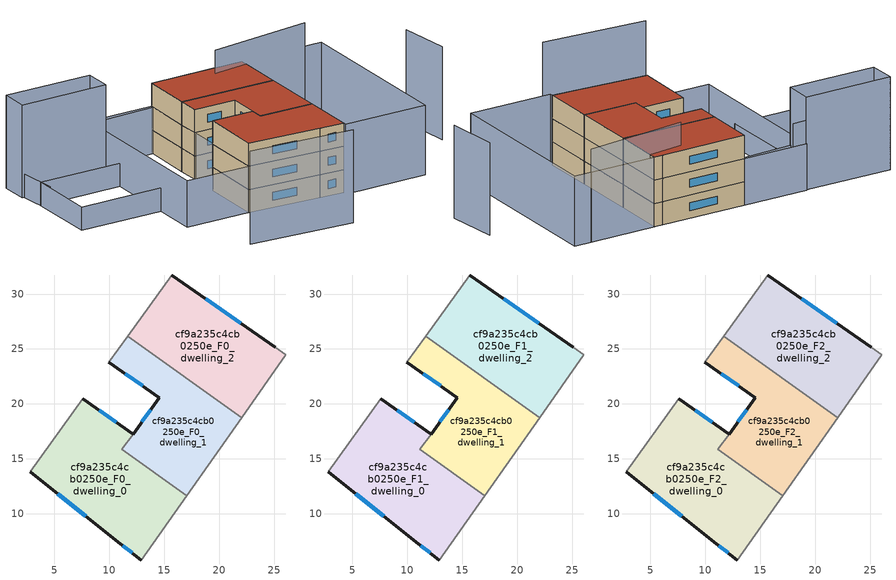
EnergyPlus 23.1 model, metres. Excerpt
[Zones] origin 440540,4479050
cf9a235c4cb0250e_F0_dwelling_0
 floor ground (EU_floor_Construction): 12.16,17.26 11.16,15.85 17.04,11.63 12.93,5.79 10.37,7.75 2.79,13.82 7.58,20.48 z0
 wall outside (EU_wall_Construction): 2.79,13.82 10.37,7.75 12.93,5.79 / 12.16,17.25 7.58,20.48 z0:3
 wall adiabatic (EU_wall_Construction): 7.58,20.48 2.79,13.82 / 12.93,5.79 17.04,11.63 z0:3
 wall to cf9a235c4cb0250e_F0_dwelling_1 (EU_wall_Construction): 17.04,11.63 11.16,15.85 12.16,17.25 z0:3
 window (EU_Window_Construction): 11.22,7.1 12.08,6.44 / 5.3,11.81 7.86,9.77 / 10.64,18.32 9.1,19.41 z0.99:2.01
cf9a235c4cb0250e_F0_dwelling_1
 floor ground (EU_floor_Construction): 22.04,18.74 17.04,11.63 11.16,15.85 14.55,20.58 9.95,23.81 11.66,26.18 z0
 wall outside (EU_wall_Construction): 9.95,23.81 14.55,20.58 12.16,17.26 z0:3
 wall adiabatic (EU_wall_Construction): 11.66,26.18 9.95,23.81 / 17.04,11.63 22.04,18.74 z0:3
 wall to cf9a235c4cb0250e_F0_dwelling_2 (EU_wall_Construction): 22.04,18.74 11.66,26.18 z0:3
 window (EU_Window_Construction): 11.47,22.74 13.02,21.65 / 13.76,19.48 12.95,18.36 z0.99:2.01
cf9a235c4cb0250e_F0_dwelling_2
 floor ground (EU_floor_Construction): 25.1,25.17 26.08,24.46 22.04,18.74 11.66,26.18 15.67,31.74 z0
 wall outside (EU_wall_Construction): 25.1,25.17 15.67,31.74 z0:3
 wall adiabatic (EU_wall_Construction): 22.04,18.74 26.08,24.46 25.1,25.17 / 15.67,31.74 11.66,26.18 z0:3
 window (EU_Window_Construction): 21.97,27.34 18.79,29.56 z0.99:2.01
cf9a235c4cb0250e_F1_dwelling_0
 floor to cf9a235c4cb0250e_F0_dwelling_0 (EU_floor_Construction): 12.16,17.26 11.16,15.85 17.04,11.63 12.93,5.79 10.37,7.75 2.79,13.82 7.58,20.48 z3
 wall outside (EU_wall_Construction): 2.79,13.82 10.37,7.75 12.93,5.79 / 12.16,17.25 7.58,20.48 z3:6
 wall adiabatic (EU_wall_Construction): 7.58,20.48 2.79,13.82 / 12.93,5.79 17.04,11.63 z3:6
 wall to cf9a235c4cb0250e_F1_dwelling_1 (EU_wall_Construction): 17.04,11.63 11.16,15.85 12.16,17.25 z3:6
 window (EU_Window_Construction): 11.22,7.1 12.08,6.44 / 5.3,11.81 7.86,9.77 / 10.64,18.32 9.1,19.41 z3.99:5.01
cf9a235c4cb0250e_F1_dwelling_1
 floor to cf9a235c4cb0250e_F0_dwelling_1 (EU_floor_Construction): 22.04,18.74 17.04,11.63 11.16,15.85 14.55,20.58 9.95,23.81 11.66,26.18 z3
 wall outside (EU_wall_Construction): 9.95,23.81 14.55,20.58 12.16,17.26 z3:6
 wall adiabatic (EU_wall_Construction): 11.66,26.18 9.95,23.81 / 17.04,11.63 22.04,18.74 z3:6
 wall to cf9a235c4cb0250e_F1_dwelling_2 (EU_wall_Construction): 22.04,18.74 11.66,26.18 z3:6
 window (EU_Window_Construction): 11.47,22.74 13.02,21.65 / 13.76,19.48 12.95,18.36 z3.99:5.01
cf9a235c4cb0250e_F1_dwelling_2
 floor to cf9a235c4cb0250e_F0_dwelling_2 (EU_floor_Construction): 25.1,25.17 26.07,24.46 22.04,18.74 11.66,26.18 15.67,31.74 z3
 wall outside (EU_wall_Construction): 25.1,25.17 15.67,31.74 z3:6
 wall adiabatic (EU_wall_Construction): 22.04,18.74 26.08,24.46 25.1,25.17 / 15.67,31.74 11.66,26.18 z3:6
 window (EU_Window_Construction): 21.97,27.34 18.79,29.56 z3.99:5.01
cf9a235c4cb0250e_F2_dwelling_0
 floor to cf9a235c4cb0250e_F1_dwelling_0 (EU_floor_Construction): 12.16,17.26 11.16,15.85 17.04,11.63 12.93,5.79 10.37,7.75 2.79,13.82 7.58,20.48 z6
 wall outside (EU_wall_Construction): 2.79,13.82 10.37,7.75 12.93,5.79 / 12.16,17.25 7.58,20.48 z6:9
 wall adiabatic (EU_wall_Construction): 7.58,20.48 2.79,13.82 / 12.93,5.79 17.04,11.63 z6:9
 wall to cf9a235c4cb0250e_F2_dwelling_1 (EU_wall_Construction): 17.04,11.63 11.16,15.85 12.16,17.25 z6:9
 window (EU_Window_Construction): 11.22,7.1 12.08,6.44 / 5.3,11.81 7.86,9.77 / 10.64,18.32 9.1,19.41 z6.99:8.01
 roof outside (EU_roof_Construction): 12.93,5.79 17.04,11.63 11.16,15.85 12.16,17.26 7.58,20.48 2.79,13.82 10.37,7.75 z9
cf9a235c4cb0250e_F2_dwelling_1
 floor to cf9a235c4cb0250e_F1_dwelling_1 (EU_floor_Construction): 22.04,18.74 17.04,11.63 11.16,15.85 14.55,20.58 9.95,23.81 11.66,26.18 z6
 wall outside (EU_wall_Construction): 9.95,23.81 14.55,20.58 12.16,17.26 z6:9
 wall adiabatic (EU_wall_Construction): 11.66,26.18 9.95,23.81 / 17.04,11.63 22.04,18.74 z6:9
 wall to cf9a235c4cb0250e_F2_dwelling_2 (EU_wall_Construction): 22.04,18.74 11.66,26.18 z6:9
 window (EU_Window_Construction): 11.47,22.74 13.02,21.65 / 13.76,19.48 12.95,18.36 z6.99:8.01
 roof outside (EU_roof_Construction): 17.04,11.63 22.04,18.74 11.66,26.18 9.95,23.81 14.55,20.58 11.16,15.85 z9
cf9a235c4cb0250e_F2_dwelling_2
 floor to cf9a235c4cb0250e_F1_dwelling_2 (EU_floor_Construction): 25.1,25.17 26.07,24.46 22.04,18.74 11.66,26.18 15.67,31.74 z6
 wall outside (EU_wall_Construction): 25.1,25.17 15.67,31.74 z6:9
 wall adiabatic (EU_wall_Construction): 22.04,18.74 26.08,24.46 25.1,25.17 / 15.67,31.74 11.66,26.18 z6:9
 window (EU_Window_Construction): 21.97,27.34 18.79,29.56 z6.99:8.01
 roof outside (EU_roof_Construction): 22.04,18.74 26.08,24.46 25.1,25.17 15.67,31.74 11.66,26.18 z9
shading: -6.19,9.9 4.75,1.17 / 33.39,19.36 21.44,25.93 / 32.78,1.34 36.16,7.35 / -1.27,43.55 8.43,36.79 / 8.43,36.79 6.38,33.83 / 6.38,33.83 -3.33,40.59 / -3.33,40.59 -1.27,43.55 z0:12; 9.99,35.71 3.79,39.81 / 12.67,5.42 26.1,24.5 / 26.1,24.5 35.29,18.03 / 35.29,18.03 21.85,-1.05 / 21.85,-1.05 12.67,5.42 z0:9; 21.61,27.59 9.71,35.28 / -4.28,18.88 8.47,36.84 / 8.47,36.84 15.67,31.74 / 15.67,31.74 2.92,13.77 / 2.92,13.77 -4.28,18.88 z0:6; -3.13,40.35 -5.57,36.06 / -0.77,23.66 -9.98,30.1 / -9.98,30.1 -4.72,37.64 / -4.72,37.64 4.5,31.2 / 4.5,31.2 -0.77,23.66 z0:3
[Building]
EU S2 Campaign: North Axis=0; Terrain=City; Solar Distribution=FullExterior
[Site:Location]
Madrid: Latitude=40.5; Longitude=-3.5; Time Zone=1; Elevation=609
[SizingPeriod:WeatherFileDays]
AnnualSizingPeriod: Begin Month=1; Begin Day of Month=1; End Month=12; End Day of Month=31; Day of Week for Start Day=Monday; Use Weather File Daylight Saving Period=No; Use Weather File Rain and Snow Indicators=No
[MATERIAL]
EU_InternalMass_Material: Roughness=MediumRough; Thickness=0.1; Conductivity=1; Density=1800; Specific Heat=900; Thermal Absorptance=0.9; Solar Absorptance=0.7; Visible Absorptance=0.7
[MATERIAL:NOMASS] Roughness=MediumRough; Thermal Absorptance=0.9; Solar Absorptance=0.7; Visible Absorptance=0.7
Name | Thermal Resistance
EU_wall_NoMass | 0.609216
EU_roof_NoMass | 0.513268
EU_floor_NoMass | 0.568163
[WINDOWMATERIAL:SIMPLEGLAZINGSYSTEM]
EU_Window_SimpleGlazing: UFactor=5.50606; Solar Heat Gain Coefficient=0.85; Visible Transmittance=0.85
[CONSTRUCTION]
EU_wall_Construction: EU_wall_NoMass
EU_roof_Construction: EU_roof_NoMass
EU_floor_Construction: EU_floor_NoMass
EU_InternalMass_Construction: EU_InternalMass_Material
EU_Window_Construction: EU_Window_SimpleGlazing
[ZONE] Type=1; Multiplier=1; Ceiling Height=autocalculate; Floor Area=autocalculate; Part of Total Floor Area=Yes
Name | Volume
cf9a235c4cb0250e_F0_dwelling_0; cf9a235c4cb0250e_F1_dwelling_0; cf9a235c4cb0250e_F2_dwelling_0 | 293.671
cf9a235c4cb0250e_F0_dwelling_1; cf9a235c4cb0250e_F1_dwelling_1; cf9a235c4cb0250e_F2_dwelling_1 | 236.433
cf9a235c4cb0250e_F0_dwelling_2 | 265.063
cf9a235c4cb0250e_F1_dwelling_2; cf9a235c4cb0250e_F2_dwelling_2 | 265.064
[INTERNALMASS] Construction=EU_InternalMass_Construction
Name | Zone or ZoneList | Surface Area
cf9a235c4cb0250e_F0_dwelling_0_EU_InternalMass | cf9a235c4cb0250e_F0_dwelling_0 | 97.8912
cf9a235c4cb0250e_F0_dwelling_1_EU_InternalMass | cf9a235c4cb0250e_F0_dwelling_1 | 78.8103
cf9a235c4cb0250e_F0_dwelling_2_EU_InternalMass | cf9a235c4cb0250e_F0_dwelling_2 | 88.3545
cf9a235c4cb0250e_F1_dwelling_0_EU_InternalMass | cf9a235c4cb0250e_F1_dwelling_0 | 97.8912
cf9a235c4cb0250e_F1_dwelling_1_EU_InternalMass | cf9a235c4cb0250e_F1_dwelling_1 | 78.8103
cf9a235c4cb0250e_F1_dwelling_2_EU_InternalMass | cf9a235c4cb0250e_F1_dwelling_2 | 88.3545
cf9a235c4cb0250e_F2_dwelling_0_EU_InternalMass | cf9a235c4cb0250e_F2_dwelling_0 | 97.8912
cf9a235c4cb0250e_F2_dwelling_1_EU_InternalMass | cf9a235c4cb0250e_F2_dwelling_1 | 78.8103
cf9a235c4cb0250e_F2_dwelling_2_EU_InternalMass | cf9a235c4cb0250e_F2_dwelling_2 | 88.3545
[OTHEREQUIPMENT] Fuel Type=Electricity; Design Level Calculation Method=Watts/Area; Power per Zone Floor Area=1; Fraction Latent=0; Fraction Radiant=0; Fraction Lost=0; Carbon Dioxide Generation Rate=0; EndUse Subcategory=EU_Step8_InternalGains
Name | Zone or ZoneList or Space or SpaceList | Schedule
EU_Step8_InternalGain_cf9a235c4cb0250e_F0_dwelling_0_f000 | cf9a235c4cb0250e_F0_dwelling_0 | EU_Step8_GainSchedule_cf9a235c4cb0250e_F0_dwelling_0_f000
EU_Step8_InternalGain_cf9a235c4cb0250e_F0_dwelling_1_f000 | cf9a235c4cb0250e_F0_dwelling_1 | EU_Step8_GainSchedule_cf9a235c4cb0250e_F0_dwelling_1_f000
EU_Step8_InternalGain_cf9a235c4cb0250e_F0_dwelling_2_f000 | cf9a235c4cb0250e_F0_dwelling_2 | EU_Step8_GainSchedule_cf9a235c4cb0250e_F0_dwelling_2_f000
EU_Step8_InternalGain_cf9a235c4cb0250e_F1_dwelling_0_f000 | cf9a235c4cb0250e_F1_dwelling_0 | EU_Step8_GainSchedule_cf9a235c4cb0250e_F1_dwelling_0_f000
EU_Step8_InternalGain_cf9a235c4cb0250e_F1_dwelling_1_f000 | cf9a235c4cb0250e_F1_dwelling_1 | EU_Step8_GainSchedule_cf9a235c4cb0250e_F1_dwelling_1_f000
EU_Step8_InternalGain_cf9a235c4cb0250e_F1_dwelling_2_f000 | cf9a235c4cb0250e_F1_dwelling_2 | EU_Step8_GainSchedule_cf9a235c4cb0250e_F1_dwelling_2_f000
EU_Step8_InternalGain_cf9a235c4cb0250e_F2_dwelling_0_f000 | cf9a235c4cb0250e_F2_dwelling_0 | EU_Step8_GainSchedule_cf9a235c4cb0250e_F2_dwelling_0_f000
EU_Step8_InternalGain_cf9a235c4cb0250e_F2_dwelling_1_f000 | cf9a235c4cb0250e_F2_dwelling_1 | EU_Step8_GainSchedule_cf9a235c4cb0250e_F2_dwelling_1_f000
EU_Step8_InternalGain_cf9a235c4cb0250e_F2_dwelling_2_f000 | cf9a235c4cb0250e_F2_dwelling_2 | EU_Step8_GainSchedule_cf9a235c4cb0250e_F2_dwelling_2_f000
[ZONEVENTILATION:DESIGNFLOWRATE] Schedule=EU_AlwaysOn; Design Flow Rate Calculation Method=AirChanges/Hour; Air Changes per Hour=0.752966; Ventilation Type=Natural; Fan Pressure Rise=0; Fan Total Efficiency=1; Constant Term Coefficient=1; Temperature Term Coefficient=0; Velocity Term Coefficient=0; Velocity Squared Term Coefficient=0; Minimum Indoor Temperature=-100; Maximum Indoor Temperature=100; Delta Temperature=-100; Minimum Outdoor Temperature=-100; Maximum Outdoor Temperature=100; Maximum Wind Speed=40
Name | Zone or ZoneList or Space or SpaceList
EU_ConstantAir_cf9a235c4cb0250e_F0_dwelling_0 | cf9a235c4cb0250e_F0_dwelling_0
EU_ConstantAir_cf9a235c4cb0250e_F0_dwelling_1 | cf9a235c4cb0250e_F0_dwelling_1
EU_ConstantAir_cf9a235c4cb0250e_F0_dwelling_2 | cf9a235c4cb0250e_F0_dwelling_2
EU_ConstantAir_cf9a235c4cb0250e_F1_dwelling_0 | cf9a235c4cb0250e_F1_dwelling_0
EU_ConstantAir_cf9a235c4cb0250e_F1_dwelling_1 | cf9a235c4cb0250e_F1_dwelling_1
EU_ConstantAir_cf9a235c4cb0250e_F1_dwelling_2 | cf9a235c4cb0250e_F1_dwelling_2
EU_ConstantAir_cf9a235c4cb0250e_F2_dwelling_0 | cf9a235c4cb0250e_F2_dwelling_0
EU_ConstantAir_cf9a235c4cb0250e_F2_dwelling_1 | cf9a235c4cb0250e_F2_dwelling_1
EU_ConstantAir_cf9a235c4cb0250e_F2_dwelling_2 | cf9a235c4cb0250e_F2_dwelling_2
[HVACTEMPLATE:THERMOSTAT] Constant Heating Setpoint=20; Constant Cooling Setpoint=50
EU_HeatOnly_cf9a235c4cb0250e_F0_dwelling_0; EU_HeatOnly_cf9a235c4cb0250e_F0_dwelling_1; EU_HeatOnly_cf9a235c4cb0250e_F0_dwelling_2; EU_HeatOnly_cf9a235c4cb0250e_F1_dwelling_0; EU_HeatOnly_cf9a235c4cb0250e_F1_dwelling_1; EU_HeatOnly_cf9a235c4cb0250e_F1_dwelling_2; EU_HeatOnly_cf9a235c4cb0250e_F2_dwelling_0; EU_HeatOnly_cf9a235c4cb0250e_F2_dwelling_1; EU_HeatOnly_cf9a235c4cb0250e_F2_dwelling_2
[HVACTEMPLATE:ZONE:IDEALLOADSAIRSYSTEM] System Availability Schedule=EU_AlwaysOn; Maximum Heating Supply Air Temperature=50; Minimum Cooling Supply Air Temperature=13; Maximum Heating Supply Air Humidity Ratio=0.0156; Minimum Cooling Supply Air Humidity Ratio=0.0077; Heating Limit=NoLimit; Cooling Limit=NoLimit; Heating Availability Schedule=EU_AlwaysOn; Cooling Availability Schedule=EU_CoolingOff; Dehumidification Control Type=ConstantSensibleHeatRatio; Cooling Sensible Heat Ratio=0.7; Dehumidification Setpoint=60; Humidification Control Type=None; Humidification Setpoint=30; Outdoor Air Method=None; Outdoor Air Flow Rate per Person=0.00944; Outdoor Air Flow Rate per Zone Floor Area=0; Outdoor Air Flow Rate per Zone=0; Demand Controlled Ventilation Type=None; Outdoor Air Economizer Type=NoEconomizer; Heat Recovery Type=None; Sensible Heat Recovery Effectiveness=0.7; Latent Heat Recovery Effectiveness=0.65
Name | Template Thermostat
cf9a235c4cb0250e_F0_dwelling_0 | EU_HeatOnly_cf9a235c4cb0250e_F0_dwelling_0
cf9a235c4cb0250e_F0_dwelling_1 | EU_HeatOnly_cf9a235c4cb0250e_F0_dwelling_1
cf9a235c4cb0250e_F0_dwelling_2 | EU_HeatOnly_cf9a235c4cb0250e_F0_dwelling_2
cf9a235c4cb0250e_F1_dwelling_0 | EU_HeatOnly_cf9a235c4cb0250e_F1_dwelling_0
cf9a235c4cb0250e_F1_dwelling_1 | EU_HeatOnly_cf9a235c4cb0250e_F1_dwelling_1
cf9a235c4cb0250e_F1_dwelling_2 | EU_HeatOnly_cf9a235c4cb0250e_F1_dwelling_2
cf9a235c4cb0250e_F2_dwelling_0 | EU_HeatOnly_cf9a235c4cb0250e_F2_dwelling_0
cf9a235c4cb0250e_F2_dwelling_1 | EU_HeatOnly_cf9a235c4cb0250e_F2_dwelling_1
cf9a235c4cb0250e_F2_dwelling_2 | EU_HeatOnly_cf9a235c4cb0250e_F2_dwelling_2
[SIZING:ZONE] Zone Cooling Design Supply Air Temperature Input Method=SupplyAirTemperature; Zone Cooling Design Supply Air Temperature=13; Zone Heating Design Supply Air Temperature Input Method=SupplyAirTemperature; Zone Heating Design Supply Air Temperature=50; Zone Cooling Design Supply Air Humidity Ratio=0.008; Zone Heating Design Supply Air Humidity Ratio=0.008; Cooling Design Air Flow Method=DesignDay; Cooling Design Air Flow Rate=0; Cooling Minimum Air Flow per Zone Floor Area=0.000762; Cooling Minimum Air Flow=0; Cooling Minimum Air Flow Fraction=0.2; Heating Design Air Flow Method=DesignDay; Heating Design Air Flow Rate=0; Heating Maximum Air Flow per Zone Floor Area=0.002032; Heating Maximum Air Flow=0.141576; Heating Maximum Air Flow Fraction=0.3; Account for Dedicated Outdoor Air System=No; Dedicated Outdoor Air System Control Strategy=NeutralSupplyAir; Dedicated Outdoor Air Low Setpoint Temperature for Design=autosize; Dedicated Outdoor Air High Setpoint Temperature for Design=autosize; Zone Load Sizing Method=Sensible Load Only No Latent Load; Zone Latent Cooling Design Supply Air Humidity Ratio Input Method=HumidityRatioDifference; Zone Cooling Design Supply Air Humidity Ratio Difference=0.005; Zone Latent Heating Design Supply Air Humidity Ratio Input Method=HumidityRatioDifference; Zone Humidification Design Supply Air Humidity Ratio Difference=0.005
cf9a235c4cb0250e_F0_dwelling_0; cf9a235c4cb0250e_F0_dwelling_1; cf9a235c4cb0250e_F0_dwelling_2; cf9a235c4cb0250e_F1_dwelling_0; cf9a235c4cb0250e_F1_dwelling_1; cf9a235c4cb0250e_F1_dwelling_2; cf9a235c4cb0250e_F2_dwelling_0; cf9a235c4cb0250e_F2_dwelling_1; cf9a235c4cb0250e_F2_dwelling_2
[SCHEDULE:CONSTANT]
Name | Hourly Value
EU_AlwaysOn | 1
EU_CoolingOff | 0
[SCHEDULE:FILE] Column Number=1; Rows to Skip at Top=0; Number of Hours of Data=8760; Column Separator=Comma; Interpolate to Timestep=No; Minutes per Item=60; Adjust Schedule for Daylight Savings=Yes
Name | File
EU_Step8_GainSchedule_cf9a235c4cb0250e_F0_dwelling_0_f000 | ../../schedules/cf9a235c4cb0250e/cf9a235c4cb0250e_F0_dwelling_0_f000_gain.csv
EU_Step8_GainSchedule_cf9a235c4cb0250e_F0_dwelling_1_f000 | ../../schedules/cf9a235c4cb0250e/cf9a235c4cb0250e_F0_dwelling_1_f000_gain.csv
EU_Step8_GainSchedule_cf9a235c4cb0250e_F0_dwelling_2_f000 | ../../schedules/cf9a235c4cb0250e/cf9a235c4cb0250e_F0_dwelling_2_f000_gain.csv
EU_Step8_GainSchedule_cf9a235c4cb0250e_F1_dwelling_0_f000 | ../../schedules/cf9a235c4cb0250e/cf9a235c4cb0250e_F1_dwelling_0_f000_gain.csv
EU_Step8_GainSchedule_cf9a235c4cb0250e_F1_dwelling_1_f000 | ../../schedules/cf9a235c4cb0250e/cf9a235c4cb0250e_F1_dwelling_1_f000_gain.csv
EU_Step8_GainSchedule_cf9a235c4cb0250e_F1_dwelling_2_f000 | ../../schedules/cf9a235c4cb0250e/cf9a235c4cb0250e_F1_dwelling_2_f000_gain.csv
EU_Step8_GainSchedule_cf9a235c4cb0250e_F2_dwelling_0_f000 | ../../schedules/cf9a235c4cb0250e/cf9a235c4cb0250e_F2_dwelling_0_f000_gain.csv
EU_Step8_GainSchedule_cf9a235c4cb0250e_F2_dwelling_1_f000 | ../../schedules/cf9a235c4cb0250e/cf9a235c4cb0250e_F2_dwelling_1_f000_gain.csv
EU_Step8_GainSchedule_cf9a235c4cb0250e_F2_dwelling_2_f000 | ../../schedules/cf9a235c4cb0250e/cf9a235c4cb0250e_F2_dwelling_2_f000_gain.csv
